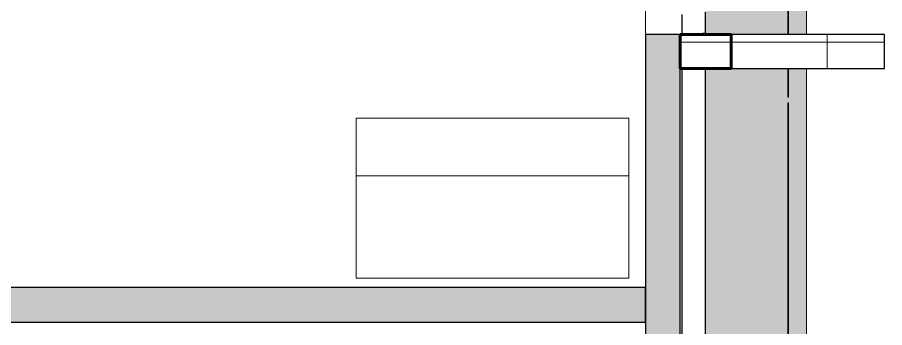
# Model space of a CAD drawing. Header units: millimetres. Extents: x 155927 to 295199, y -4084 to 97293.
# Drawn here: x 228896 to 231441, y 23389 to 24300 of the extents above; entities that cross this region are included whole.
import ezdxf

# ---------------------------------------------------------------- set-up
doc = ezdxf.new("R2010")
doc.units = ezdxf.units.MM
doc.header["$MEASUREMENT"] = 0
for name, color, linetype, lineweight in [('A-GLAZ', 7, 'CONTINUOUS', 9), ('A-GLAZ-CWMG', 7, 'CONTINUOUS', 9), ('A-WALL-PATT', 7, 'CONTINUOUS', 9), ('I-FURN', 8, 'CONTINUOUS', 9), ('I-WALL', 7, 'CONTINUOUS', 9), ('S-COLS-SYMB', 171, 'CONTINUOUS', 70)]:
    doc.layers.add(name, color=color, linetype=linetype, lineweight=lineweight)

msp = doc.modelspace()

# ---------------------------------------------------------------- hatches: boundary and pattern name
at = {"layer": 'A-GLAZ'}
h = msp.add_hatch(color=256, dxfattribs=at)
h.paths.add_polyline_path([(231211.8, 16190.6), (231211.8, 18843.6), (230914.8, 18843.6), (230914.8, 17490.6), (230910.2, 17490.6), (230910.2, 17486.3), (230914.8, 17486.3), (230914.8, 16294.9), (230910.2, 16294.9), (230910.2, 16290.6), (231174.8, 16290.6), (231174.8, 16190.6)], flags=0)
h.paths.add_polyline_path([(230914.8, 18943.6), (231211.8, 18943.6), (231211.8, 21496.6), (230914.8, 21496.6), (230914.8, 20143.6), (230910.2, 20143.6), (230910.2, 20139.3), (230914.8, 20139.3), (230914.8, 18947.9), (230910.2, 18947.9), (230910.2, 18943.6)], flags=0)
h.paths.add_polyline_path([(231211.8, 21596.6), (231211.8, 24149.6), (230914.8, 24149.6), (230914.8, 22796.6), (230910.2, 22796.6), (230910.2, 22792.3), (230914.8, 22792.3), (230914.8, 21600.9), (230910.2, 21600.9), (230910.2, 21596.6), (230978.5, 21596.6)], flags=0)
h.paths.add_polyline_path([(230910.2, 24249.6), (231211.8, 24249.6), (231211.8, 25549.6), (231174.8, 25549.6), (231174.8, 25449.6), (230910.2, 25449.6), (230910.2, 25445.3), (230914.8, 25445.3), (230914.8, 24253.9), (230910.2, 24253.9)], flags=0)
h = msp.add_hatch(color=256, dxfattribs=at)
h.paths.add_polyline_path([(230908.1, 16290.6), (230910.2, 16290.6), (230910.2, 16294.9), (230908.1, 16294.9)], flags=0)
h.paths.add_polyline_path([(230908.1, 17486.3), (230910.2, 17486.3), (230910.2, 17490.6), (230908.1, 17490.6)], flags=0)
h.paths.add_polyline_path([(230908.1, 18943.6), (230910.2, 18943.6), (230910.2, 18947.9), (230908.1, 18947.9)], flags=0)
h.paths.add_polyline_path([(230910.2, 20139.3), (230910.2, 20143.6), (230908.1, 20143.6), (230908.1, 20139.3)], flags=0)
h.paths.add_polyline_path([(230910.2, 21596.6), (230910.2, 21600.9), (230908.1, 21600.9), (230908.1, 21596.6)], flags=0)
h.paths.add_polyline_path([(230910.2, 22792.3), (230910.2, 22796.6), (230908.1, 22796.6), (230908.1, 22792.3)], flags=0)
h.paths.add_polyline_path([(230908.1, 24249.6), (230910.2, 24249.6), (230910.2, 24253.9), (230908.1, 24253.9)], flags=0)
h.paths.add_polyline_path([(230908.1, 25445.3), (230910.2, 25445.3), (230910.2, 25449.6), (230908.1, 25449.6)], flags=0)
at = {"layer": 'A-WALL-PATT'}
for points in [[(230738.8, 22796.6), (230840.8, 22796.6), (230840.8, 24249.6), (230738.8, 24249.6), (230738.8, 23160.3)], [(226452.8, 23405.6), (230738.8, 23405.6), (230738.8, 23507.6), (226452.8, 23507.6)]]:
    msp.add_hatch(color=256, dxfattribs=at).paths.add_polyline_path(points, flags=0)

# ---------------------------------------------------------------- linework, layer by layer
at = {"layer": 'A-GLAZ'}
for p, q in [((231211.8, 24249.6), (231211.8, 25549.6)), ((230908.1, 24249.6), (230908.1, 24253.9)), ((230910.2, 24249.6), (230910.2, 24253.9)), ((231211.8, 21596.6), (231211.8, 24149.6))]:
    msp.add_line(p, q, dxfattribs=at)
at = {"layer": 'A-GLAZ', "lineweight": 30}
for p, q in [((230846, 24308.8), (230846, 24249.6)), ((230914.8, 24253.9), (230914.8, 24314.8)), ((230905.9, 24249.6), (230905.9, 24253.9)), ((230905.9, 24253.9), (230914.8, 24253.9)), ((231440.8, 24249.6), (230840.8, 24249.6)), ((230846, 24249.6), (230905.9, 24249.6)), ((231440.8, 24149.6), (231440.8, 24249.6)), ((230840.8, 24149.6), (231440.8, 24149.6)), ((230914.8, 24149.6), (230846, 24149.6)), ((230846, 24149.6), (230846, 22796.6)), ((230914.8, 22796.6), (230914.8, 24149.6))]:
    msp.add_line(p, q, dxfattribs=at)
at = {"layer": 'A-GLAZ', "linetype": 'Continuous'}
for p, q in [((231271.8, 24149.6), (231271.8, 24249.6)), ((230840.8, 24227.6), (231440.8, 24227.6))]:
    msp.add_line(p, q, dxfattribs=at)
at = {"layer": 'A-GLAZ-CWMG'}
for p, q in [((231156.8, 24249.6), (231156.8, 24807.6)), ((231158.8, 24807.6), (231158.8, 24249.6)), ((231156.8, 24065.6), (231156.8, 24149.6)), ((231158.8, 24149.6), (231158.8, 24065.6)), ((231158.8, 24065.6), (231156.8, 24065.6)), ((231156.8, 24049.6), (231158.8, 24049.6)), ((231156.8, 23307.6), (231156.8, 24049.6)), ((231158.8, 24049.6), (231158.8, 23307.6))]:
    msp.add_line(p, q, dxfattribs=at)
at = {"layer": 'I-FURN'}
for p, q in [((230690, 24004.6), (229890, 24004.6)), ((229890, 24004.6), (229890, 23834.6)), ((230690, 23834.6), (230690, 24004.6)), ((230690, 23834.6), (229890, 23834.6)), ((229890, 23834.6), (229890, 23534.6)), ((230690, 23534.6), (230690, 23834.6)), ((229890, 23534.6), (230690, 23534.6))]:
    msp.add_line(p, q, dxfattribs=at)
at = {"layer": 'I-WALL'}
msp.add_line((230738.8, 24249.6), (230738.8, 25449.6), dxfattribs=at)
at = {"layer": 'I-WALL', "lineweight": 30}
for p, q in [((230738.8, 24249.6), (230738.8, 22796.6)), ((230840.8, 24249.6), (230738.8, 24249.6)), ((230840.8, 22796.6), (230840.8, 24249.6)), ((230738.8, 23507.6), (226452.8, 23507.6)), ((230738.8, 23405.6), (230738.8, 23507.6)), ((226452.8, 23405.6), (230738.8, 23405.6))]:
    msp.add_line(p, q, dxfattribs=at)
at = {"layer": 'S-COLS-SYMB', "lineweight": 60}
for p, q in [((230840.8, 24249.6), (230840.8, 24149.6)), ((230840.8, 24249.6), (230990.8, 24249.6)), ((230990.8, 24249.6), (230990.8, 24149.6)), ((230840.8, 24149.6), (230990.8, 24149.6))]:
    msp.add_line(p, q, dxfattribs=at)

doc.saveas('drawing.dxf')
